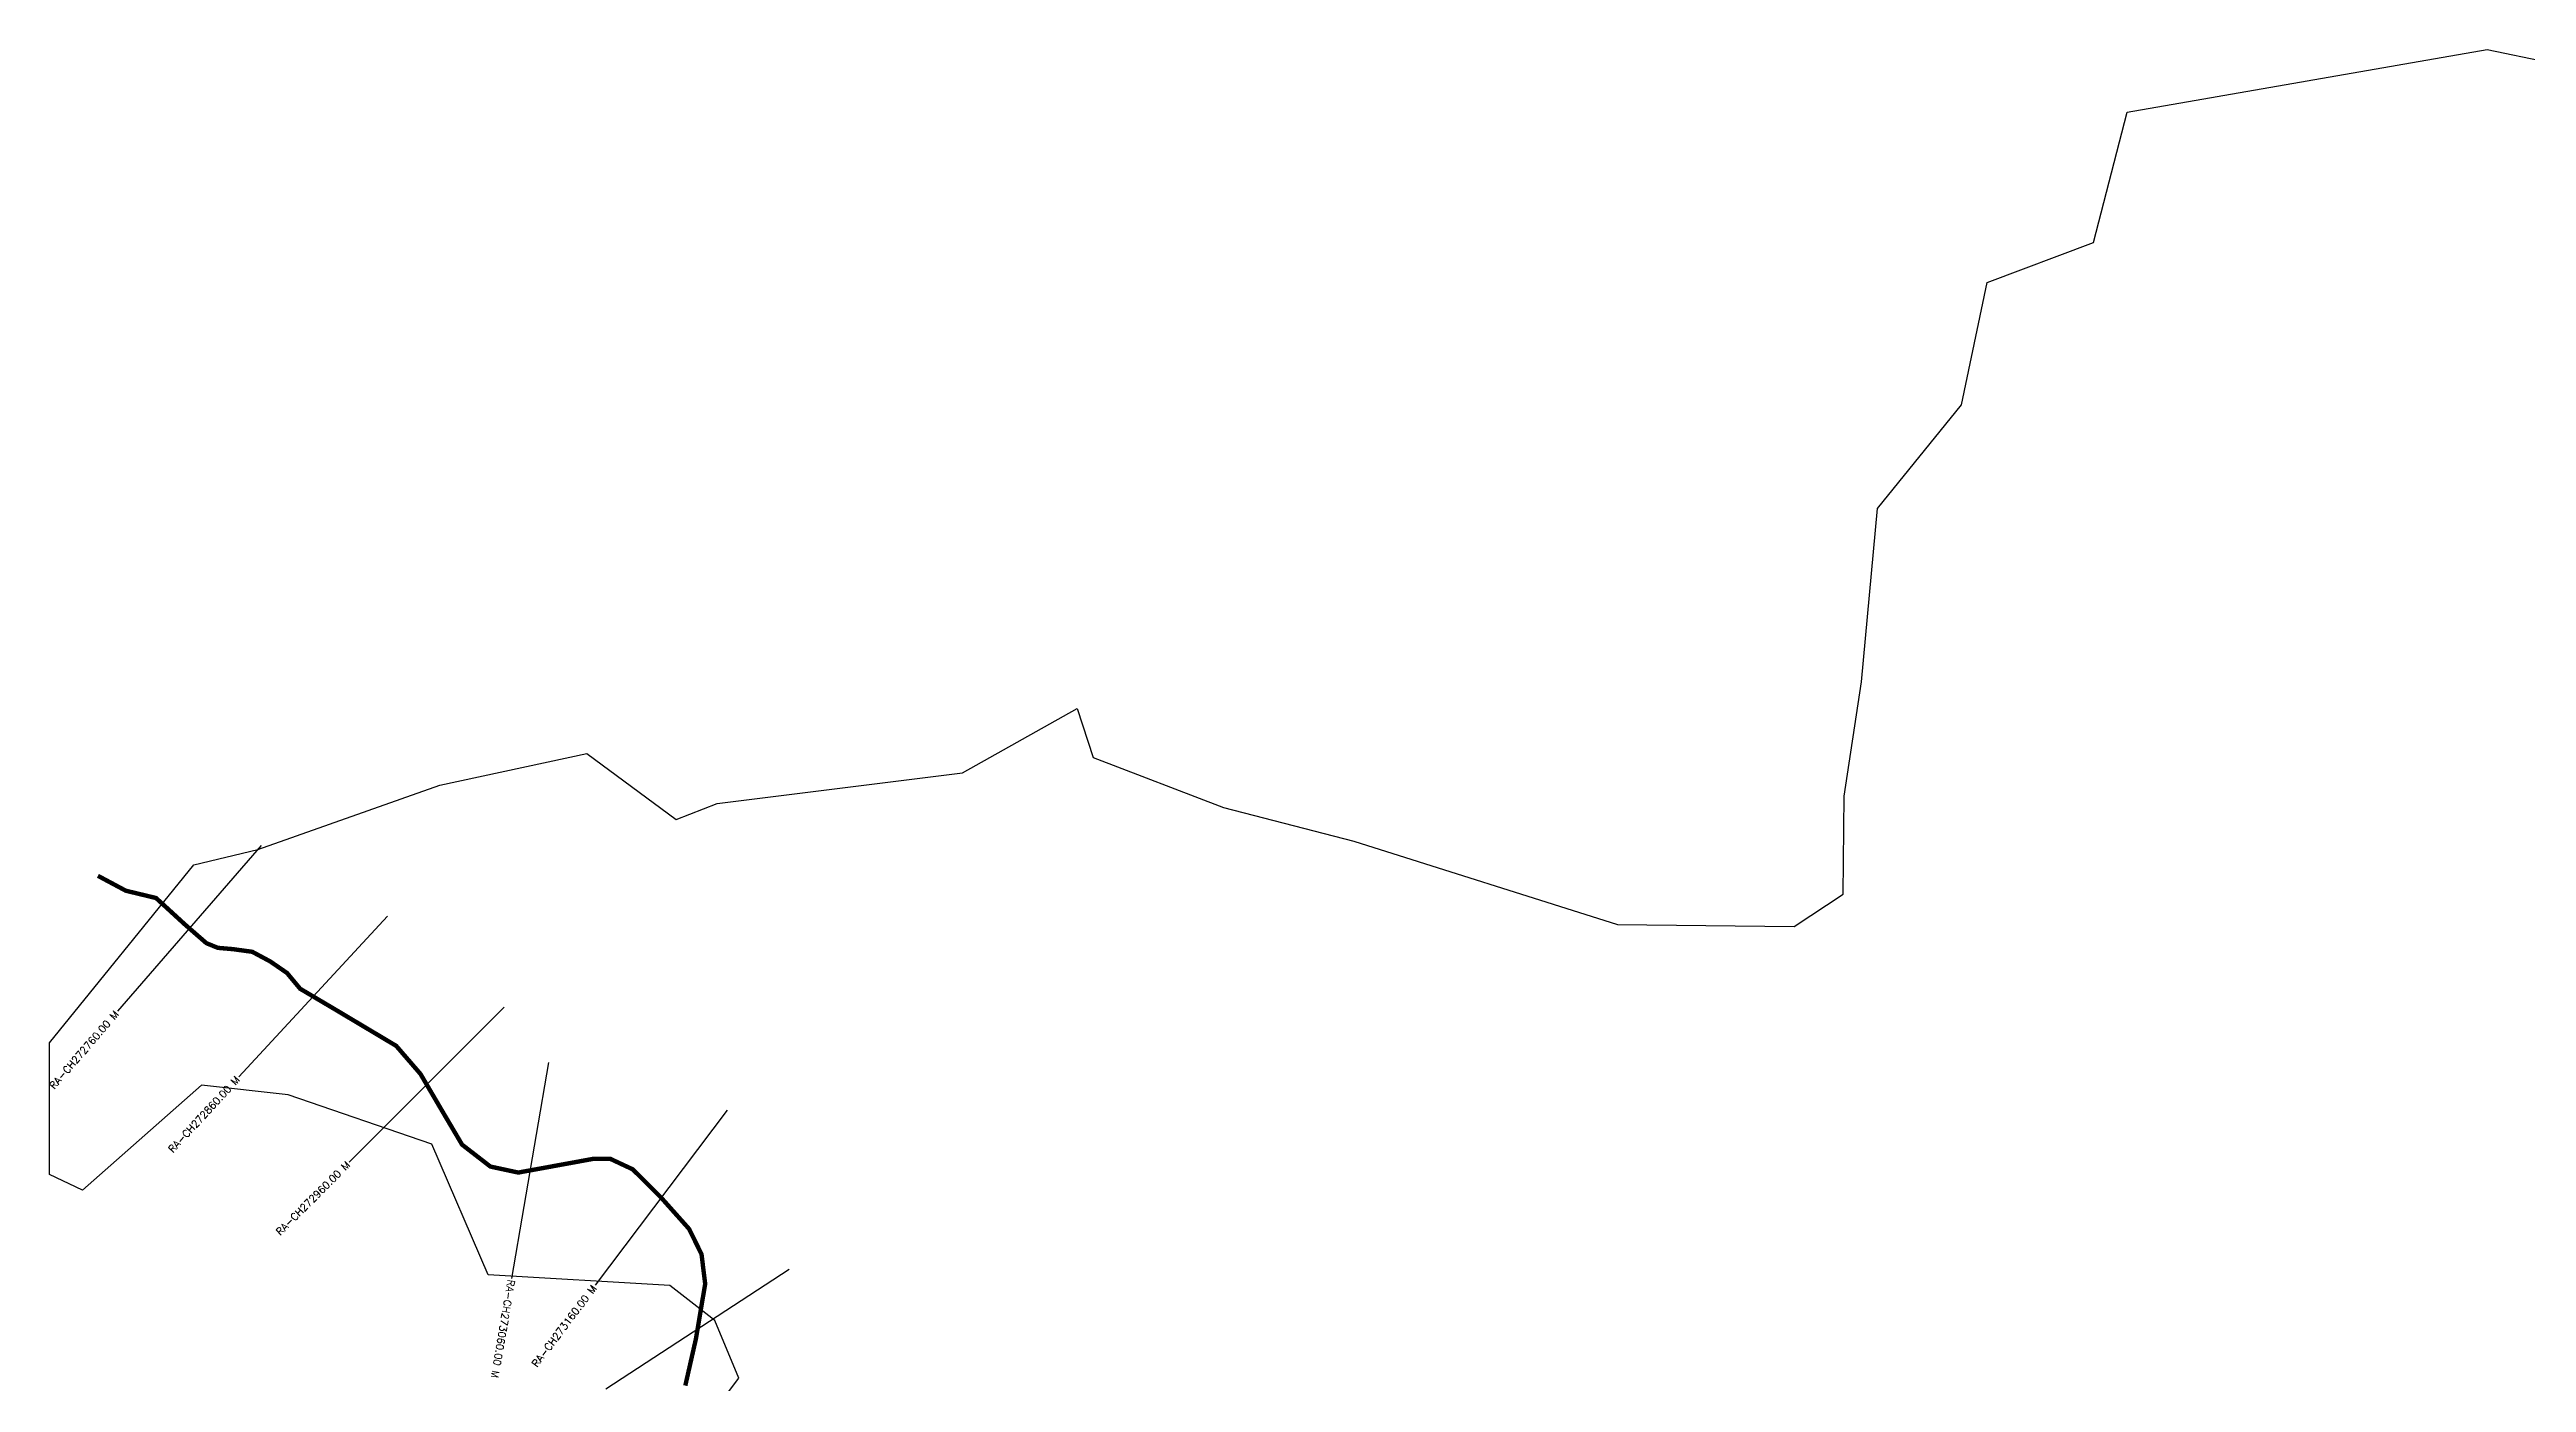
# Model space of a CAD drawing. Header units: metres. Extents: x 282477 to 285870, y 2027197 to 2030303.
# Drawn here: x 282477 to 284174, y 2029125 to 2030038 of the extents above; entities that cross this region are included whole.
import ezdxf
from ezdxf.enums import TextEntityAlignment as Align

# ---------------------------------------------------------------- set-up
doc = ezdxf.new("R2010")
doc.units = ezdxf.units.M
for name, color, linetype in [('CS', 134, 'Continuous'), ('CSMark', 6, 'Continuous'), ('NATURALLY PROTECTED', 3, 'Continuous')]:
    doc.layers.add(name, color=color, linetype=linetype)
doc.styles.get("Standard").update_dxf_attribs({"font": 'simplex.shx'})

msp = doc.modelspace()

# ---------------------------------------------------------------- linework, layer by layer
at = {"color": 6, "flags": 128}
for points in [[(282576.3, 2029479.7), (282620, 2029490.3), (282744.6, 2029534.3), (282845.4, 2029555.9), (282906.6, 2029510.7), (282934.6, 2029521.6), (283102.6, 2029542.7), (283181.2, 2029586.8), (283192.1, 2029553.1), (283281.3, 2029518.9), (283370.7, 2029495.8), (283551.2, 2029438.8), (283672.2, 2029437.5), (283705.9, 2029459.6), (283706.5, 2029526.7), (283718.3, 2029604.9), (283729.3, 2029723.6), (283786.9, 2029794.5), (283804.3, 2029878.2), (283877.3, 2029905.6), (283900.3, 2029994.9), (284146.8, 2030037.7), (284230.5, 2030020.3)], [(284120.2, 2028102.8), (283664, 2028342.4), (283660.7, 2028368.2), (283555.2, 2028419.8), (283465.8, 2028509.6), (283424.3, 2028594.5), (283318.1, 2028711.2), (283272.2, 2028772.4), (283187.8, 2028810.4), (283023.7, 2028804.8), (282972.7, 2028852.3), (282915.8, 2028893.4), (282910.8, 2029077), (282949.5, 2029128.4), (282933, 2029167.8), (282902.2, 2029191.9), (282777.8, 2029199.2), (282739.3, 2029288.5), (282640.7, 2029322.2), (282581.4, 2029328.8), (282499.9, 2029257.1), (282477.4, 2029267.8), (282477.4, 2029358), (282576.3, 2029479.7)]]:
    msp.add_lwpolyline(points, dxfattribs=at)
at = {"layer": 'CS'}
for p, q in [((282622.3, 2029492.9), (282524, 2029379.6)), ((282708.9, 2029444.6), (282607, 2029334.6)), ((282788.8, 2029382.2), (282682.6, 2029276.3)), ((282819.2, 2029344.5), (282793.8, 2029196.7)), ((282941.5, 2029311.7), (282851, 2029192.1)), ((282984, 2029202.7), (282858.3, 2029120.9))]:
    msp.add_line(p, q, dxfattribs=at)
at = {"layer": 'NATURALLY PROTECTED', "const_width": 3, "flags": 128}
msp.add_lwpolyline([(282510.5, 2029472.2), (282529.6, 2029462), (282550.3, 2029457), (282570.3, 2029438.7), (282584.8, 2029426.1), (282592.6, 2029422.9), (282603, 2029422), (282616.2, 2029420.2), (282628.5, 2029413.6), (282640, 2029405.7), (282649, 2029394.9), (282673.2, 2029380.6), (282714.8, 2029355.8), (282731.4, 2029336.6), (282745.9, 2029311.9), (282759.9, 2029288.2), (282779.3, 2029273.2), (282798.4, 2029269.1), (282849.3, 2029278.4), (282861.6, 2029278.4), (282876.8, 2029271.3), (282896.1, 2029252.1), (282915.4, 2029230.5), (282923.9, 2029213.2), (282926.4, 2029192.9), (282920.1, 2029155.5), (282912.8, 2029123.3)], dxfattribs=at)

# ---------------------------------------------------------------- texts
at = {"layer": 'CSMark'}
for s, rotation, p in [('RA-CH272760.00 M', 49.0685, (282523.3, 2029378.8)), ('RA-CH272860.00 M', 47.1781, (282606.3, 2029333.9)), ('RA-CH272960.00 M', 44.9152, (282681.9, 2029275.6)), ('RA-CH273160.00 M', 52.8702, (282850.4, 2029191.3))]:
    msp.add_text(s, height=5, rotation=rotation, dxfattribs=at).set_placement(p, align=Align.MIDDLE_RIGHT)
msp.add_text('RA-CH273060.00 M', height=5, rotation=260.2584, dxfattribs=at).set_placement((282793.7, 2029195.7), align=Align.MIDDLE_LEFT)

doc.saveas('drawing.dxf')
